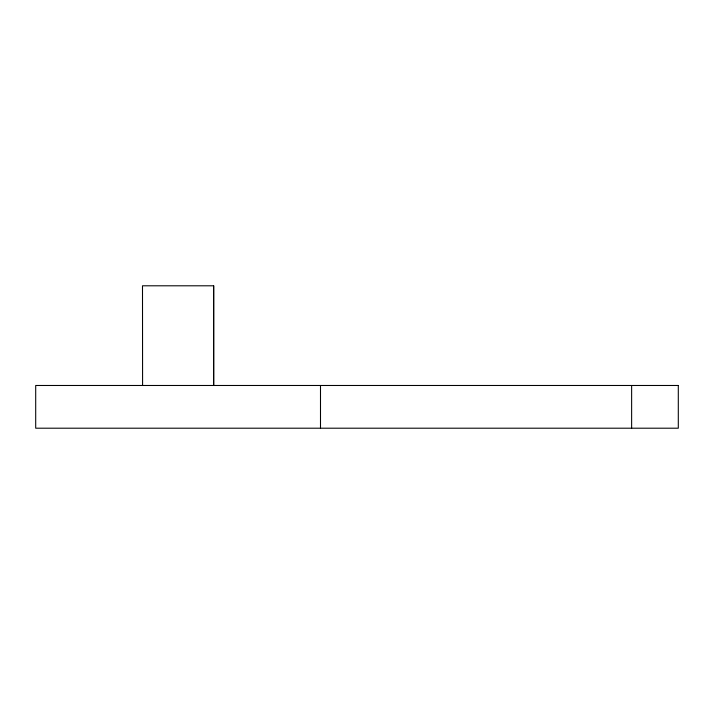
<?xml version="1.0" encoding="UTF-8"?>
<svg xmlns="http://www.w3.org/2000/svg" width="714" height="714" viewBox="0 0 714 714"><rect width="100%" height="100%" fill="white"/><g stroke="black" fill="none" stroke-linecap="round" stroke-linejoin="round"><path stroke-width="1.07" d="M631.631 385.48L631.631 428.204M320.497 385.48L320.497 428.204M213.7 385.48L213.7 285.796L142.497 285.796L142.586 385.48M213.62 285.796L213.62 385.48M678.3 385.48L35.7 385.48L35.7 428.204L678.3 428.204L678.3 385.48"/></g></svg>
